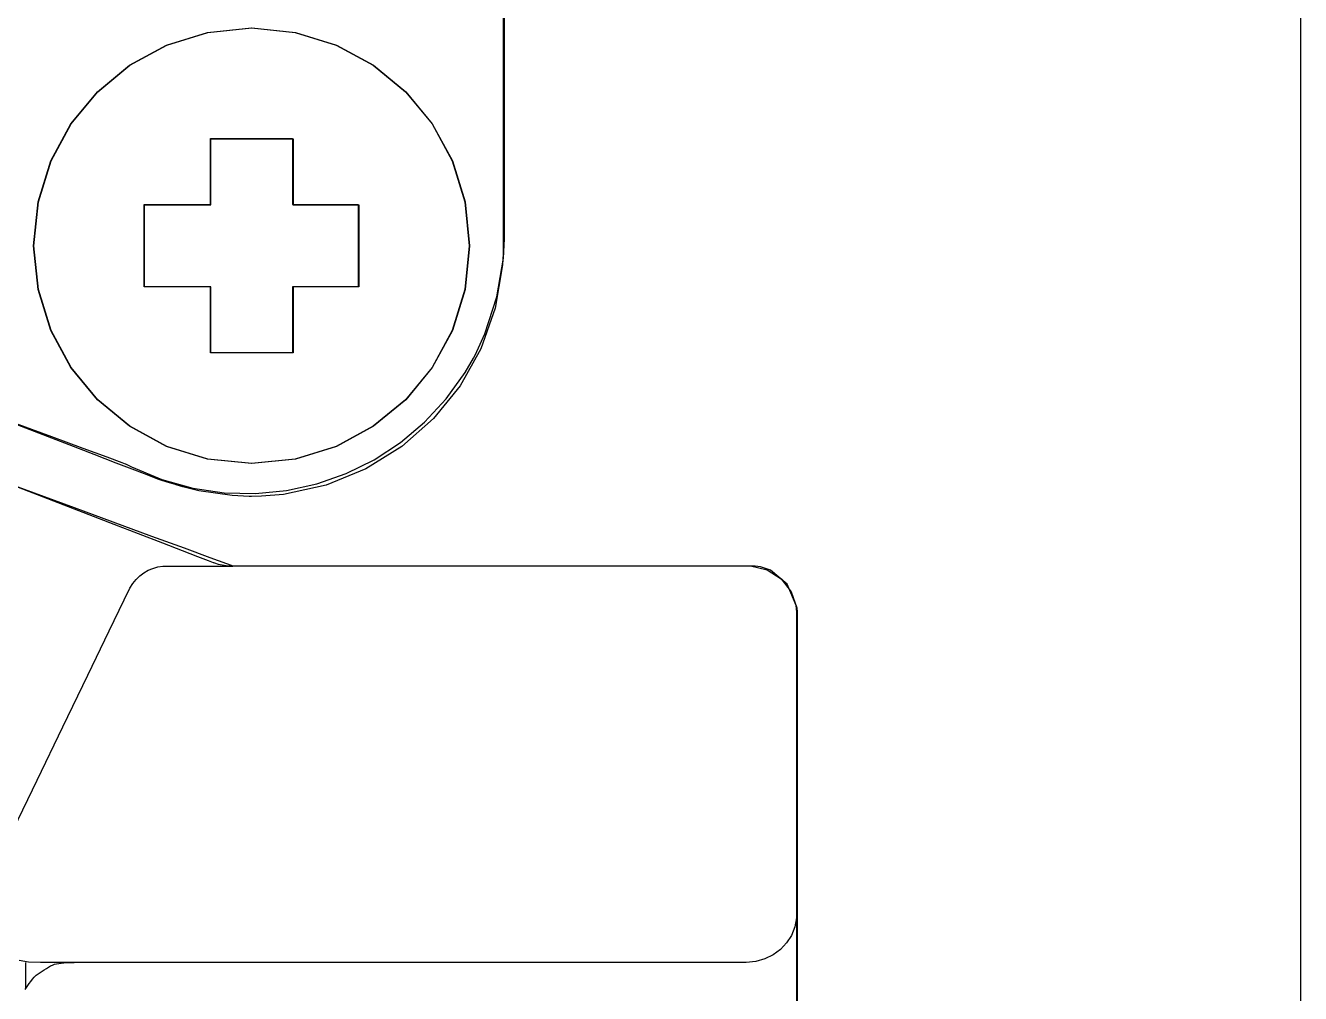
# Model space of a CAD drawing. Extents: x 1 to 47.7, y 0.2 to 35.
# Drawn here: x 35.453 to 36.228, y 13.305 to 13.894 of the extents above; entities that cross this region are included whole.
import ezdxf

# ---------------------------------------------------------------- set-up
doc = ezdxf.new("R2010")
doc.units = 0
doc.header["$MEASUREMENT"] = 0
for name, color, linetype in [('5_1___24__TARGET_LEDS___12', 7, 'CONTINUOUS'), ('6_1__EMPTY_IO_BOARD_POSITI', 7, 'CONTINUOUS'), ('6_2___8__INDEPENDENT_INPUT', 7, 'CONTINUOUS'), ('6_3___8__OPTOISO_INDEPENDE', 7, 'CONTINUOUS'), ('6_4___24__OPTOISO_INDEPEND', 7, 'CONTINUOUS'), ('6_5___8__INDEPENDENT_INPUT', 7, 'CONTINUOUS'), ('6_6___8__INDEPENDENT_INPUT', 7, 'CONTINUOUS'), ('6_7___8__OPTOISO_INDEPENDE', 7, 'CONTINUOUS'), ('6_8___8__OPTOISO_INDEPENDE', 7, 'CONTINUOUS'), ('7_0_____DWG', 7, 'CONTINUOUS')]:
    doc.layers.add(name, color=color, linetype=linetype)

msp = doc.modelspace()

# ---------------------------------------------------------------- linework, layer by layer
at = {"layer": '5_1___24__TARGET_LEDS___12'}
for points in [[(35.44655, 13.65196), (35.46872, 13.6438), (35.48773, 13.63681), (35.50236, 13.63143), (35.51139, 13.62811), (35.51343, 13.62736), (35.51377, 13.62723), (35.51739, 13.62538), (35.53582, 13.61768), (35.55467, 13.61246), (35.57373, 13.60966), (35.59281, 13.60923), (35.61168, 13.61109), (35.63013, 13.61517), (35.64796, 13.62143), (35.66495, 13.62978), (35.68089, 13.64016), (35.69558, 13.65252), (35.70879, 13.66678), (35.72032, 13.68288), (35.72539, 13.69159), (35.72675, 13.69418), (35.72742, 13.69551), (35.73234, 13.70633), (35.73968, 13.72889), (35.7436, 13.7523), (35.74423, 13.76419), (35.74425, 13.76802), (35.74425, 13.7763), (35.74425, 13.79079), (35.74425, 13.81021), (35.74425, 13.83324), (35.74425, 13.85861), (35.74425, 13.91116)], [(35.56533, 13.735), (35.52502, 13.735), (35.52502, 13.78494), (35.56533, 13.78494), (35.56533, 13.82509), (35.61527, 13.82509), (35.61527, 13.78494), (35.65523, 13.78494), (35.65523, 13.735), (35.61527, 13.735), (35.61527, 13.69486), (35.56533, 13.69486), (35.56533, 13.735)], [(35.92211, 13.27417), (35.92211, 13.30799), (35.92211, 13.3397), (35.92211, 13.36924), (35.92211, 13.39656), (35.92211, 13.42159), (35.92211, 13.44428), (35.92211, 13.46457), (35.92211, 13.48242), (35.92211, 13.49776), (35.92211, 13.51054), (35.92211, 13.52071), (35.92211, 13.5282), (35.92211, 13.53296), (35.9221, 13.53539), (35.92203, 13.53731), (35.92157, 13.54105), (35.91614, 13.55408), (35.90615, 13.56264), (35.89996, 13.56466), (35.89666, 13.56499), (35.89242, 13.565), (35.88684, 13.565), (35.87895, 13.565), (35.85712, 13.565), (35.82878, 13.565), (35.79571, 13.565), (35.7227, 13.565), (35.68637, 13.565), (35.65258, 13.565), (35.62314, 13.565), (35.59987, 13.565), (35.59112, 13.565), (35.58458, 13.565), (35.58049, 13.565), (35.57908, 13.565), (35.57813, 13.56535), (35.57539, 13.56636), (35.56514, 13.57013), (35.54953, 13.57587), (35.52979, 13.58313), (35.48278, 13.60042), (35.43381, 13.61842)], [(35.44555, 13.405), (35.45989, 13.43472), (35.47555, 13.46717), (35.49078, 13.49871), (35.50382, 13.52572), (35.51292, 13.54459), (35.51634, 13.55168), (35.51813, 13.5544), (35.52017, 13.55686), (35.52244, 13.55905), (35.52492, 13.56093), (35.52758, 13.56249), (35.53041, 13.56369), (35.53337, 13.56452), (35.53646, 13.56495), (35.53846, 13.565), (35.54143, 13.565), (35.54661, 13.565), (35.55319, 13.565), (35.56037, 13.565), (35.56735, 13.565), (35.57333, 13.565), (35.57751, 13.565), (35.57908, 13.565)], [(35.92211, 13.36632), (35.92211, 13.36585), (35.92211, 13.36459), (35.92211, 13.36279), (35.92211, 13.36068), (35.92211, 13.35852), (35.92211, 13.35653), (35.92211, 13.35497), (35.92211, 13.35408), (35.92196, 13.35106), (35.92087, 13.34553), (35.91879, 13.34041), (35.91581, 13.3358), (35.91205, 13.3318), (35.90761, 13.32852), (35.90258, 13.32605), (35.89708, 13.32449), (35.89121, 13.32395), (35.87462, 13.32395), (35.83051, 13.32395), (35.76735, 13.32395), (35.69359, 13.32395), (35.61772, 13.32395), (35.5482, 13.32395), (35.49351, 13.32395), (35.4621, 13.32395), (35.4548, 13.32409), (35.4491, 13.32515)], [(35.45271, 13.30744), (35.45347, 13.30867), (35.45428, 13.3099), (35.45515, 13.31115), (35.45607, 13.3124), (35.45707, 13.31369), (35.45813, 13.315), (35.45929, 13.31622), (35.46054, 13.31702), (35.4618, 13.31784), (35.46306, 13.31869), (35.46433, 13.31952), (35.4656, 13.32033), (35.46687, 13.32109), (35.46812, 13.32178), (35.46937, 13.32237), (35.47051, 13.32279), (35.47174, 13.3231), (35.47311, 13.32336), (35.47459, 13.32356), (35.47615, 13.32372), (35.47775, 13.32384), (35.47935, 13.32392), (35.48092, 13.32396), (35.48242, 13.32398)], [(35.45318, 13.30819), (35.45318, 13.32398)]]:
    msp.add_lwpolyline(points, dxfattribs=at)
msp.add_lwpolyline([(35.5903, 13.89242), (35.617, 13.88973), (35.64187, 13.88201), (35.66437, 13.8698), (35.68398, 13.85362), (35.70015, 13.83402), (35.71237, 13.81152), (35.72008, 13.78666), (35.72278, 13.75996), (35.72008, 13.73327), (35.71237, 13.7084), (35.70015, 13.6859), (35.68398, 13.6663), (35.66437, 13.65012), (35.64187, 13.63791), (35.617, 13.63019), (35.5903, 13.6275), (35.5636, 13.63019), (35.53874, 13.63791), (35.51624, 13.65012), (35.49663, 13.6663), (35.48045, 13.6859), (35.46824, 13.7084), (35.46052, 13.73327), (35.45783, 13.75996), (35.46052, 13.78666), (35.46824, 13.81152), (35.48045, 13.83402), (35.49663, 13.85362), (35.51624, 13.8698), (35.53874, 13.88201), (35.5636, 13.88973)], close=True, dxfattribs=at)
at = {"layer": '6_1__EMPTY_IO_BOARD_POSITI'}
for points in [[(35.74347, 13.90877), (35.74347, 13.87244), (35.74347, 13.83612), (35.74347, 13.80333), (35.74347, 13.78936), (35.74347, 13.7776), (35.74347, 13.76849), (35.74347, 13.76247), (35.74347, 13.75998), (35.74346, 13.75847), (35.74339, 13.75504), (35.74302, 13.74823), (35.73863, 13.72189), (35.72989, 13.69726), (35.71723, 13.67476), (35.70107, 13.6548), (35.68183, 13.63781), (35.65994, 13.62418), (35.63582, 13.61434), (35.60988, 13.6087), (35.59636, 13.60759), (35.59029, 13.60748), (35.58898, 13.60748), (35.57857, 13.60794), (35.55834, 13.61089), (35.54856, 13.61333), (35.54445, 13.61458), (35.54406, 13.61469), (35.53903, 13.61616), (35.5353, 13.61724), (35.53339, 13.61798), (35.52793, 13.62009), (35.51937, 13.6234), (35.50813, 13.62775), (35.49466, 13.63296), (35.47938, 13.63886), (35.44517, 13.65209)], [(35.56568, 13.73498), (35.52537, 13.73498), (35.52537, 13.78492), (35.56568, 13.78492), (35.56568, 13.82507), (35.61562, 13.82507), (35.61562, 13.78492), (35.65558, 13.78492), (35.65558, 13.73498), (35.61562, 13.73498), (35.61562, 13.69483), (35.56568, 13.69483), (35.56568, 13.73498)], [(35.43565, 13.61803), (35.50657, 13.59061), (35.53631, 13.57911), (35.54823, 13.57451), (35.55761, 13.57088), (35.564, 13.56841), (35.56697, 13.56726), (35.56721, 13.56717), (35.56794, 13.56694), (35.57009, 13.56625), (35.57609, 13.56529), (35.57789, 13.56518), (35.57793, 13.56517), (35.57994, 13.56517), (35.587, 13.56517), (35.59856, 13.56517), (35.614, 13.56517), (35.6327, 13.56517), (35.65404, 13.56517), (35.67742, 13.56517), (35.77884, 13.56517), (35.82567, 13.56517), (35.84596, 13.56517), (35.86333, 13.56517), (35.87718, 13.56517), (35.88689, 13.56517), (35.89184, 13.56517), (35.89389, 13.56513), (35.904, 13.56281), (35.91249, 13.55736), (35.91872, 13.54944), (35.922, 13.53973), (35.92229, 13.53709), (35.92234, 13.53575), (35.92235, 13.53512), (35.92235, 13.53156), (35.92235, 13.52258), (35.92235, 13.50833), (35.92235, 13.48896), (35.92235, 13.46463), (35.92235, 13.4355), (35.92235, 13.4017), (35.92235, 13.36341), (35.92235, 13.32076), (35.92235, 13.27392)]]:
    msp.add_lwpolyline(points, dxfattribs=at)
msp.add_lwpolyline([(35.59048, 13.89241), (35.61718, 13.88972), (35.64204, 13.882), (35.66455, 13.86979), (35.68415, 13.85361), (35.70033, 13.83401), (35.71254, 13.81151), (35.72026, 13.78664), (35.72295, 13.75995), (35.72026, 13.73325), (35.71254, 13.70839), (35.70033, 13.68589), (35.68415, 13.66629), (35.66455, 13.65011), (35.64204, 13.6379), (35.61718, 13.63018), (35.59048, 13.62749), (35.56378, 13.63018), (35.53891, 13.6379), (35.51641, 13.65011), (35.4968, 13.66629), (35.48063, 13.68589), (35.46841, 13.70839), (35.4607, 13.73325), (35.458, 13.75995), (35.4607, 13.78664), (35.46841, 13.81151), (35.48063, 13.83401), (35.4968, 13.85361), (35.51641, 13.86979), (35.53891, 13.882), (35.56378, 13.88972)], close=True, dxfattribs=at)
at = {"layer": '6_2___8__INDEPENDENT_INPUT'}
for points in [[(35.44655, 13.65196), (35.46872, 13.6438), (35.48773, 13.63681), (35.50236, 13.63143), (35.51139, 13.62811), (35.51343, 13.62736), (35.51377, 13.62723), (35.51739, 13.62538), (35.53582, 13.61768), (35.55467, 13.61246), (35.57373, 13.60966), (35.59281, 13.60923), (35.61168, 13.61109), (35.63013, 13.61517), (35.64796, 13.62143), (35.66495, 13.62978), (35.68089, 13.64016), (35.69558, 13.65252), (35.70879, 13.66678), (35.72032, 13.68288), (35.72539, 13.69159), (35.72675, 13.69418), (35.72742, 13.69551), (35.73234, 13.70633), (35.73968, 13.72889), (35.7436, 13.7523), (35.74423, 13.76419), (35.74425, 13.76802), (35.74425, 13.7763), (35.74425, 13.79079), (35.74425, 13.81021), (35.74425, 13.83324), (35.74425, 13.85861), (35.74425, 13.91116)], [(35.56533, 13.735), (35.52502, 13.735), (35.52502, 13.78494), (35.56533, 13.78494), (35.56533, 13.82509), (35.61527, 13.82509), (35.61527, 13.78494), (35.65523, 13.78494), (35.65523, 13.735), (35.61527, 13.735), (35.61527, 13.69486), (35.56533, 13.69486), (35.56533, 13.735)], [(35.92211, 13.27417), (35.92211, 13.30799), (35.92211, 13.3397), (35.92211, 13.36924), (35.92211, 13.39656), (35.92211, 13.42159), (35.92211, 13.44428), (35.92211, 13.46457), (35.92211, 13.48242), (35.92211, 13.49776), (35.92211, 13.51054), (35.92211, 13.52071), (35.92211, 13.5282), (35.92211, 13.53296), (35.9221, 13.53539), (35.92203, 13.53731), (35.92157, 13.54105), (35.91614, 13.55408), (35.90615, 13.56264), (35.89996, 13.56466), (35.89666, 13.56499), (35.89242, 13.565), (35.88684, 13.565), (35.87895, 13.565), (35.85712, 13.565), (35.82878, 13.565), (35.79571, 13.565), (35.7227, 13.565), (35.68637, 13.565), (35.65258, 13.565), (35.62314, 13.565), (35.59987, 13.565), (35.59112, 13.565), (35.58458, 13.565), (35.58049, 13.565), (35.57908, 13.565), (35.57813, 13.56535), (35.57539, 13.56636), (35.56514, 13.57013), (35.54953, 13.57587), (35.52979, 13.58313), (35.48278, 13.60042), (35.43381, 13.61842)], [(35.44555, 13.405), (35.45989, 13.43472), (35.47555, 13.46717), (35.49078, 13.49871), (35.50382, 13.52572), (35.51292, 13.54459), (35.51634, 13.55168), (35.51813, 13.5544), (35.52017, 13.55686), (35.52244, 13.55905), (35.52492, 13.56093), (35.52758, 13.56249), (35.53041, 13.56369), (35.53337, 13.56452), (35.53646, 13.56495), (35.53846, 13.565), (35.54143, 13.565), (35.54661, 13.565), (35.55319, 13.565), (35.56037, 13.565), (35.56735, 13.565), (35.57333, 13.565), (35.57751, 13.565), (35.57908, 13.565)], [(35.92211, 13.36632), (35.92211, 13.36585), (35.92211, 13.36459), (35.92211, 13.36279), (35.92211, 13.36068), (35.92211, 13.35852), (35.92211, 13.35653), (35.92211, 13.35497), (35.92211, 13.35408), (35.92196, 13.35106), (35.92087, 13.34553), (35.91879, 13.34041), (35.91581, 13.3358), (35.91205, 13.3318), (35.90761, 13.32852), (35.90258, 13.32605), (35.89708, 13.32449), (35.89121, 13.32395), (35.87462, 13.32395), (35.83051, 13.32395), (35.76735, 13.32395), (35.69359, 13.32395), (35.61772, 13.32395), (35.5482, 13.32395), (35.49351, 13.32395), (35.4621, 13.32395), (35.4548, 13.32409), (35.4491, 13.32515)], [(35.45271, 13.30744), (35.45347, 13.30867), (35.45428, 13.3099), (35.45515, 13.31115), (35.45607, 13.3124), (35.45707, 13.31369), (35.45813, 13.315), (35.45929, 13.31622), (35.46054, 13.31702), (35.4618, 13.31784), (35.46306, 13.31869), (35.46433, 13.31952), (35.4656, 13.32033), (35.46687, 13.32109), (35.46812, 13.32178), (35.46937, 13.32237), (35.47051, 13.32279), (35.47174, 13.3231), (35.47311, 13.32336), (35.47459, 13.32356), (35.47615, 13.32372), (35.47775, 13.32384), (35.47935, 13.32392), (35.48092, 13.32396), (35.48242, 13.32398)], [(35.45318, 13.30819), (35.45318, 13.32398)]]:
    msp.add_lwpolyline(points, dxfattribs=at)
msp.add_lwpolyline([(35.5903, 13.89242), (35.617, 13.88973), (35.64187, 13.88201), (35.66437, 13.8698), (35.68398, 13.85362), (35.70015, 13.83402), (35.71237, 13.81152), (35.72008, 13.78666), (35.72278, 13.75996), (35.72008, 13.73327), (35.71237, 13.7084), (35.70015, 13.6859), (35.68398, 13.6663), (35.66437, 13.65012), (35.64187, 13.63791), (35.617, 13.63019), (35.5903, 13.6275), (35.5636, 13.63019), (35.53874, 13.63791), (35.51624, 13.65012), (35.49663, 13.6663), (35.48045, 13.6859), (35.46824, 13.7084), (35.46052, 13.73327), (35.45783, 13.75996), (35.46052, 13.78666), (35.46824, 13.81152), (35.48045, 13.83402), (35.49663, 13.85362), (35.51624, 13.8698), (35.53874, 13.88201), (35.5636, 13.88973)], close=True, dxfattribs=at)
at = {"layer": '6_3___8__OPTOISO_INDEPENDE'}
for points in [[(35.44655, 13.65196), (35.46872, 13.6438), (35.48773, 13.63681), (35.50236, 13.63143), (35.51139, 13.62811), (35.51343, 13.62736), (35.51377, 13.62723), (35.51739, 13.62538), (35.53582, 13.61768), (35.55467, 13.61246), (35.57373, 13.60966), (35.59281, 13.60923), (35.61168, 13.61109), (35.63013, 13.61517), (35.64796, 13.62143), (35.66495, 13.62978), (35.68089, 13.64016), (35.69558, 13.65252), (35.70879, 13.66678), (35.72032, 13.68288), (35.72539, 13.69159), (35.72675, 13.69418), (35.72742, 13.69551), (35.73234, 13.70633), (35.73968, 13.72889), (35.7436, 13.7523), (35.74423, 13.76419), (35.74425, 13.76802), (35.74425, 13.7763), (35.74425, 13.79079), (35.74425, 13.81021), (35.74425, 13.83324), (35.74425, 13.85861), (35.74425, 13.91116)], [(35.56533, 13.735), (35.52502, 13.735), (35.52502, 13.78494), (35.56533, 13.78494), (35.56533, 13.82509), (35.61527, 13.82509), (35.61527, 13.78494), (35.65523, 13.78494), (35.65523, 13.735), (35.61527, 13.735), (35.61527, 13.69486), (35.56533, 13.69486), (35.56533, 13.735)], [(35.92211, 13.27417), (35.92211, 13.30799), (35.92211, 13.3397), (35.92211, 13.36924), (35.92211, 13.39656), (35.92211, 13.42159), (35.92211, 13.44428), (35.92211, 13.46457), (35.92211, 13.48242), (35.92211, 13.49776), (35.92211, 13.51054), (35.92211, 13.52071), (35.92211, 13.5282), (35.92211, 13.53296), (35.9221, 13.53539), (35.92203, 13.53731), (35.92157, 13.54105), (35.91614, 13.55408), (35.90615, 13.56264), (35.89996, 13.56466), (35.89666, 13.56499), (35.89242, 13.565), (35.88684, 13.565), (35.87895, 13.565), (35.85712, 13.565), (35.82878, 13.565), (35.79571, 13.565), (35.7227, 13.565), (35.68637, 13.565), (35.65258, 13.565), (35.62314, 13.565), (35.59987, 13.565), (35.59112, 13.565), (35.58458, 13.565), (35.58049, 13.565), (35.57908, 13.565), (35.57813, 13.56535), (35.57539, 13.56636), (35.56514, 13.57013), (35.54953, 13.57587), (35.52979, 13.58313), (35.48278, 13.60042), (35.43381, 13.61842)], [(35.44555, 13.405), (35.45989, 13.43472), (35.47555, 13.46717), (35.49078, 13.49871), (35.50382, 13.52572), (35.51292, 13.54459), (35.51634, 13.55168), (35.51813, 13.5544), (35.52017, 13.55686), (35.52244, 13.55905), (35.52492, 13.56093), (35.52758, 13.56249), (35.53041, 13.56369), (35.53337, 13.56452), (35.53646, 13.56495), (35.53846, 13.565), (35.54143, 13.565), (35.54661, 13.565), (35.55319, 13.565), (35.56037, 13.565), (35.56735, 13.565), (35.57333, 13.565), (35.57751, 13.565), (35.57908, 13.565)], [(35.92211, 13.36632), (35.92211, 13.36585), (35.92211, 13.36459), (35.92211, 13.36279), (35.92211, 13.36068), (35.92211, 13.35852), (35.92211, 13.35653), (35.92211, 13.35497), (35.92211, 13.35408), (35.92196, 13.35106), (35.92087, 13.34553), (35.91879, 13.34041), (35.91581, 13.3358), (35.91205, 13.3318), (35.90761, 13.32852), (35.90258, 13.32605), (35.89708, 13.32449), (35.89121, 13.32395), (35.87462, 13.32395), (35.83051, 13.32395), (35.76735, 13.32395), (35.69359, 13.32395), (35.61772, 13.32395), (35.5482, 13.32395), (35.49351, 13.32395), (35.4621, 13.32395), (35.4548, 13.32409), (35.4491, 13.32515)], [(35.45271, 13.30744), (35.45347, 13.30867), (35.45428, 13.3099), (35.45515, 13.31115), (35.45607, 13.3124), (35.45707, 13.31369), (35.45813, 13.315), (35.45929, 13.31622), (35.46054, 13.31702), (35.4618, 13.31784), (35.46306, 13.31869), (35.46433, 13.31952), (35.4656, 13.32033), (35.46687, 13.32109), (35.46812, 13.32178), (35.46937, 13.32237), (35.47051, 13.32279), (35.47174, 13.3231), (35.47311, 13.32336), (35.47459, 13.32356), (35.47615, 13.32372), (35.47775, 13.32384), (35.47935, 13.32392), (35.48092, 13.32396), (35.48242, 13.32398)], [(35.45318, 13.30819), (35.45318, 13.32398)]]:
    msp.add_lwpolyline(points, dxfattribs=at)
msp.add_lwpolyline([(35.5903, 13.89242), (35.617, 13.88973), (35.64187, 13.88201), (35.66437, 13.8698), (35.68398, 13.85362), (35.70015, 13.83402), (35.71237, 13.81152), (35.72008, 13.78666), (35.72278, 13.75996), (35.72008, 13.73327), (35.71237, 13.7084), (35.70015, 13.6859), (35.68398, 13.6663), (35.66437, 13.65012), (35.64187, 13.63791), (35.617, 13.63019), (35.5903, 13.6275), (35.5636, 13.63019), (35.53874, 13.63791), (35.51624, 13.65012), (35.49663, 13.6663), (35.48045, 13.6859), (35.46824, 13.7084), (35.46052, 13.73327), (35.45783, 13.75996), (35.46052, 13.78666), (35.46824, 13.81152), (35.48045, 13.83402), (35.49663, 13.85362), (35.51624, 13.8698), (35.53874, 13.88201), (35.5636, 13.88973)], close=True, dxfattribs=at)
at = {"layer": '6_4___24__OPTOISO_INDEPEND'}
for points in [[(35.44655, 13.65196), (35.46872, 13.6438), (35.48773, 13.63681), (35.50236, 13.63143), (35.51139, 13.62811), (35.51343, 13.62736), (35.51377, 13.62723), (35.51739, 13.62538), (35.53582, 13.61768), (35.55467, 13.61246), (35.57373, 13.60966), (35.59281, 13.60923), (35.61168, 13.61109), (35.63013, 13.61517), (35.64796, 13.62143), (35.66495, 13.62978), (35.68089, 13.64016), (35.69558, 13.65252), (35.70879, 13.66678), (35.72032, 13.68288), (35.72539, 13.69159), (35.72675, 13.69418), (35.72742, 13.69551), (35.73234, 13.70633), (35.73968, 13.72889), (35.7436, 13.7523), (35.74423, 13.76419), (35.74425, 13.76802), (35.74425, 13.7763), (35.74425, 13.79079), (35.74425, 13.81021), (35.74425, 13.83324), (35.74425, 13.85861), (35.74425, 13.91116)], [(35.56533, 13.735), (35.52502, 13.735), (35.52502, 13.78494), (35.56533, 13.78494), (35.56533, 13.82509), (35.61527, 13.82509), (35.61527, 13.78494), (35.65523, 13.78494), (35.65523, 13.735), (35.61527, 13.735), (35.61527, 13.69486), (35.56533, 13.69486), (35.56533, 13.735)], [(35.92211, 13.27417), (35.92211, 13.30799), (35.92211, 13.3397), (35.92211, 13.36924), (35.92211, 13.39656), (35.92211, 13.42159), (35.92211, 13.44428), (35.92211, 13.46457), (35.92211, 13.48242), (35.92211, 13.49776), (35.92211, 13.51054), (35.92211, 13.52071), (35.92211, 13.5282), (35.92211, 13.53296), (35.9221, 13.53539), (35.92203, 13.53731), (35.92157, 13.54105), (35.91614, 13.55408), (35.90615, 13.56264), (35.89996, 13.56466), (35.89666, 13.56499), (35.89242, 13.565), (35.88684, 13.565), (35.87895, 13.565), (35.85712, 13.565), (35.82878, 13.565), (35.79571, 13.565), (35.7227, 13.565), (35.68637, 13.565), (35.65258, 13.565), (35.62314, 13.565), (35.59987, 13.565), (35.59112, 13.565), (35.58458, 13.565), (35.58049, 13.565), (35.57908, 13.565), (35.57813, 13.56535), (35.57539, 13.56636), (35.56514, 13.57013), (35.54953, 13.57587), (35.52979, 13.58313), (35.48278, 13.60042), (35.43381, 13.61842)], [(35.44555, 13.405), (35.45989, 13.43472), (35.47555, 13.46717), (35.49078, 13.49871), (35.50382, 13.52572), (35.51292, 13.54459), (35.51634, 13.55168), (35.51813, 13.5544), (35.52017, 13.55686), (35.52244, 13.55905), (35.52492, 13.56093), (35.52758, 13.56249), (35.53041, 13.56369), (35.53337, 13.56452), (35.53646, 13.56495), (35.53846, 13.565), (35.54143, 13.565), (35.54661, 13.565), (35.55319, 13.565), (35.56037, 13.565), (35.56735, 13.565), (35.57333, 13.565), (35.57751, 13.565), (35.57908, 13.565)], [(35.92211, 13.36632), (35.92211, 13.36585), (35.92211, 13.36459), (35.92211, 13.36279), (35.92211, 13.36068), (35.92211, 13.35852), (35.92211, 13.35653), (35.92211, 13.35497), (35.92211, 13.35408), (35.92196, 13.35106), (35.92087, 13.34553), (35.91879, 13.34041), (35.91581, 13.3358), (35.91205, 13.3318), (35.90761, 13.32852), (35.90258, 13.32605), (35.89708, 13.32449), (35.89121, 13.32395), (35.87462, 13.32395), (35.83051, 13.32395), (35.76735, 13.32395), (35.69359, 13.32395), (35.61772, 13.32395), (35.5482, 13.32395), (35.49351, 13.32395), (35.4621, 13.32395), (35.4548, 13.32409), (35.4491, 13.32515)], [(35.45271, 13.30744), (35.45347, 13.30867), (35.45428, 13.3099), (35.45515, 13.31115), (35.45607, 13.3124), (35.45707, 13.31369), (35.45813, 13.315), (35.45929, 13.31622), (35.46054, 13.31702), (35.4618, 13.31784), (35.46306, 13.31869), (35.46433, 13.31952), (35.4656, 13.32033), (35.46687, 13.32109), (35.46812, 13.32178), (35.46937, 13.32237), (35.47051, 13.32279), (35.47174, 13.3231), (35.47311, 13.32336), (35.47459, 13.32356), (35.47615, 13.32372), (35.47775, 13.32384), (35.47935, 13.32392), (35.48092, 13.32396), (35.48242, 13.32398)], [(35.45318, 13.30819), (35.45318, 13.32398)]]:
    msp.add_lwpolyline(points, dxfattribs=at)
msp.add_lwpolyline([(35.5903, 13.89242), (35.617, 13.88973), (35.64187, 13.88201), (35.66437, 13.8698), (35.68398, 13.85362), (35.70015, 13.83402), (35.71237, 13.81152), (35.72008, 13.78666), (35.72278, 13.75996), (35.72008, 13.73327), (35.71237, 13.7084), (35.70015, 13.6859), (35.68398, 13.6663), (35.66437, 13.65012), (35.64187, 13.63791), (35.617, 13.63019), (35.5903, 13.6275), (35.5636, 13.63019), (35.53874, 13.63791), (35.51624, 13.65012), (35.49663, 13.6663), (35.48045, 13.6859), (35.46824, 13.7084), (35.46052, 13.73327), (35.45783, 13.75996), (35.46052, 13.78666), (35.46824, 13.81152), (35.48045, 13.83402), (35.49663, 13.85362), (35.51624, 13.8698), (35.53874, 13.88201), (35.5636, 13.88973)], close=True, dxfattribs=at)
at = {"layer": '6_5___8__INDEPENDENT_INPUT'}
for points in [[(35.44655, 13.65196), (35.46872, 13.6438), (35.48773, 13.63681), (35.50236, 13.63143), (35.51139, 13.62811), (35.51343, 13.62736), (35.51377, 13.62723), (35.51739, 13.62538), (35.53582, 13.61768), (35.55467, 13.61246), (35.57373, 13.60966), (35.59281, 13.60923), (35.61168, 13.61109), (35.63013, 13.61517), (35.64796, 13.62143), (35.66495, 13.62978), (35.68089, 13.64016), (35.69558, 13.65252), (35.70879, 13.66678), (35.72032, 13.68288), (35.72539, 13.69159), (35.72675, 13.69418), (35.72742, 13.69551), (35.73234, 13.70633), (35.73968, 13.72889), (35.7436, 13.7523), (35.74423, 13.76419), (35.74425, 13.76802), (35.74425, 13.7763), (35.74425, 13.79079), (35.74425, 13.81021), (35.74425, 13.83324), (35.74425, 13.85861), (35.74425, 13.91116)], [(35.56533, 13.735), (35.52502, 13.735), (35.52502, 13.78494), (35.56533, 13.78494), (35.56533, 13.82509), (35.61527, 13.82509), (35.61527, 13.78494), (35.65523, 13.78494), (35.65523, 13.735), (35.61527, 13.735), (35.61527, 13.69486), (35.56533, 13.69486), (35.56533, 13.735)], [(35.92211, 13.27417), (35.92211, 13.30799), (35.92211, 13.3397), (35.92211, 13.36924), (35.92211, 13.39656), (35.92211, 13.42159), (35.92211, 13.44428), (35.92211, 13.46457), (35.92211, 13.48242), (35.92211, 13.49776), (35.92211, 13.51054), (35.92211, 13.52071), (35.92211, 13.5282), (35.92211, 13.53296), (35.9221, 13.53539), (35.92203, 13.53731), (35.92157, 13.54105), (35.91614, 13.55408), (35.90615, 13.56264), (35.89996, 13.56466), (35.89666, 13.56499), (35.89242, 13.565), (35.88684, 13.565), (35.87895, 13.565), (35.85712, 13.565), (35.82878, 13.565), (35.79571, 13.565), (35.7227, 13.565), (35.68637, 13.565), (35.65258, 13.565), (35.62314, 13.565), (35.59987, 13.565), (35.59112, 13.565), (35.58458, 13.565), (35.58049, 13.565), (35.57908, 13.565), (35.57813, 13.56535), (35.57539, 13.56636), (35.56514, 13.57013), (35.54953, 13.57587), (35.52979, 13.58313), (35.48278, 13.60042), (35.43381, 13.61842)], [(35.44555, 13.405), (35.45989, 13.43472), (35.47555, 13.46717), (35.49078, 13.49871), (35.50382, 13.52572), (35.51292, 13.54459), (35.51634, 13.55168), (35.51813, 13.5544), (35.52017, 13.55686), (35.52244, 13.55905), (35.52492, 13.56093), (35.52758, 13.56249), (35.53041, 13.56369), (35.53337, 13.56452), (35.53646, 13.56495), (35.53846, 13.565), (35.54143, 13.565), (35.54661, 13.565), (35.55319, 13.565), (35.56037, 13.565), (35.56735, 13.565), (35.57333, 13.565), (35.57751, 13.565), (35.57908, 13.565)], [(35.92211, 13.36632), (35.92211, 13.36585), (35.92211, 13.36459), (35.92211, 13.36279), (35.92211, 13.36068), (35.92211, 13.35852), (35.92211, 13.35653), (35.92211, 13.35497), (35.92211, 13.35408), (35.92196, 13.35106), (35.92087, 13.34553), (35.91879, 13.34041), (35.91581, 13.3358), (35.91205, 13.3318), (35.90761, 13.32852), (35.90258, 13.32605), (35.89708, 13.32449), (35.89121, 13.32395), (35.87462, 13.32395), (35.83051, 13.32395), (35.76735, 13.32395), (35.69359, 13.32395), (35.61772, 13.32395), (35.5482, 13.32395), (35.49351, 13.32395), (35.4621, 13.32395), (35.4548, 13.32409), (35.4491, 13.32515)], [(35.45271, 13.30744), (35.45347, 13.30867), (35.45428, 13.3099), (35.45515, 13.31115), (35.45607, 13.3124), (35.45707, 13.31369), (35.45813, 13.315), (35.45929, 13.31622), (35.46054, 13.31702), (35.4618, 13.31784), (35.46306, 13.31869), (35.46433, 13.31952), (35.4656, 13.32033), (35.46687, 13.32109), (35.46812, 13.32178), (35.46937, 13.32237), (35.47051, 13.32279), (35.47174, 13.3231), (35.47311, 13.32336), (35.47459, 13.32356), (35.47615, 13.32372), (35.47775, 13.32384), (35.47935, 13.32392), (35.48092, 13.32396), (35.48242, 13.32398)], [(35.45318, 13.30819), (35.45318, 13.32398)]]:
    msp.add_lwpolyline(points, dxfattribs=at)
msp.add_lwpolyline([(35.5903, 13.89242), (35.617, 13.88973), (35.64187, 13.88201), (35.66437, 13.8698), (35.68398, 13.85362), (35.70015, 13.83402), (35.71237, 13.81152), (35.72008, 13.78666), (35.72278, 13.75996), (35.72008, 13.73327), (35.71237, 13.7084), (35.70015, 13.6859), (35.68398, 13.6663), (35.66437, 13.65012), (35.64187, 13.63791), (35.617, 13.63019), (35.5903, 13.6275), (35.5636, 13.63019), (35.53874, 13.63791), (35.51624, 13.65012), (35.49663, 13.6663), (35.48045, 13.6859), (35.46824, 13.7084), (35.46052, 13.73327), (35.45783, 13.75996), (35.46052, 13.78666), (35.46824, 13.81152), (35.48045, 13.83402), (35.49663, 13.85362), (35.51624, 13.8698), (35.53874, 13.88201), (35.5636, 13.88973)], close=True, dxfattribs=at)
at = {"layer": '6_6___8__INDEPENDENT_INPUT'}
for points in [[(35.44655, 13.65196), (35.46872, 13.6438), (35.48773, 13.63681), (35.50236, 13.63143), (35.51139, 13.62811), (35.51343, 13.62736), (35.51377, 13.62723), (35.51739, 13.62538), (35.53582, 13.61768), (35.55467, 13.61246), (35.57373, 13.60966), (35.59281, 13.60923), (35.61168, 13.61109), (35.63013, 13.61517), (35.64796, 13.62143), (35.66495, 13.62978), (35.68089, 13.64016), (35.69558, 13.65252), (35.70879, 13.66678), (35.72032, 13.68288), (35.72539, 13.69159), (35.72675, 13.69418), (35.72742, 13.69551), (35.73234, 13.70633), (35.73968, 13.72889), (35.7436, 13.7523), (35.74423, 13.76419), (35.74425, 13.76802), (35.74425, 13.7763), (35.74425, 13.79079), (35.74425, 13.81021), (35.74425, 13.83324), (35.74425, 13.85861), (35.74425, 13.91116)], [(35.56533, 13.735), (35.52502, 13.735), (35.52502, 13.78494), (35.56533, 13.78494), (35.56533, 13.82509), (35.61527, 13.82509), (35.61527, 13.78494), (35.65523, 13.78494), (35.65523, 13.735), (35.61527, 13.735), (35.61527, 13.69486), (35.56533, 13.69486), (35.56533, 13.735)], [(35.92211, 13.27417), (35.92211, 13.30799), (35.92211, 13.3397), (35.92211, 13.36924), (35.92211, 13.39656), (35.92211, 13.42159), (35.92211, 13.44428), (35.92211, 13.46457), (35.92211, 13.48242), (35.92211, 13.49776), (35.92211, 13.51054), (35.92211, 13.52071), (35.92211, 13.5282), (35.92211, 13.53296), (35.9221, 13.53539), (35.92203, 13.53731), (35.92157, 13.54105), (35.91614, 13.55408), (35.90615, 13.56264), (35.89996, 13.56466), (35.89666, 13.56499), (35.89242, 13.565), (35.88684, 13.565), (35.87895, 13.565), (35.85712, 13.565), (35.82878, 13.565), (35.79571, 13.565), (35.7227, 13.565), (35.68637, 13.565), (35.65258, 13.565), (35.62314, 13.565), (35.59987, 13.565), (35.59112, 13.565), (35.58458, 13.565), (35.58049, 13.565), (35.57908, 13.565), (35.57813, 13.56535), (35.57539, 13.56636), (35.56514, 13.57013), (35.54953, 13.57587), (35.52979, 13.58313), (35.48278, 13.60042), (35.43381, 13.61842)], [(35.44555, 13.405), (35.45989, 13.43472), (35.47555, 13.46717), (35.49078, 13.49871), (35.50382, 13.52572), (35.51292, 13.54459), (35.51634, 13.55168), (35.51813, 13.5544), (35.52017, 13.55686), (35.52244, 13.55905), (35.52492, 13.56093), (35.52758, 13.56249), (35.53041, 13.56369), (35.53337, 13.56452), (35.53646, 13.56495), (35.53846, 13.565), (35.54143, 13.565), (35.54661, 13.565), (35.55319, 13.565), (35.56037, 13.565), (35.56735, 13.565), (35.57333, 13.565), (35.57751, 13.565), (35.57908, 13.565)], [(35.92211, 13.36632), (35.92211, 13.36585), (35.92211, 13.36459), (35.92211, 13.36279), (35.92211, 13.36068), (35.92211, 13.35852), (35.92211, 13.35653), (35.92211, 13.35497), (35.92211, 13.35408), (35.92196, 13.35106), (35.92087, 13.34553), (35.91879, 13.34041), (35.91581, 13.3358), (35.91205, 13.3318), (35.90761, 13.32852), (35.90258, 13.32605), (35.89708, 13.32449), (35.89121, 13.32395), (35.87462, 13.32395), (35.83051, 13.32395), (35.76735, 13.32395), (35.69359, 13.32395), (35.61772, 13.32395), (35.5482, 13.32395), (35.49351, 13.32395), (35.4621, 13.32395), (35.4548, 13.32409), (35.4491, 13.32515)], [(35.45271, 13.30744), (35.45347, 13.30867), (35.45428, 13.3099), (35.45515, 13.31115), (35.45607, 13.3124), (35.45707, 13.31369), (35.45813, 13.315), (35.45929, 13.31622), (35.46054, 13.31702), (35.4618, 13.31784), (35.46306, 13.31869), (35.46433, 13.31952), (35.4656, 13.32033), (35.46687, 13.32109), (35.46812, 13.32178), (35.46937, 13.32237), (35.47051, 13.32279), (35.47174, 13.3231), (35.47311, 13.32336), (35.47459, 13.32356), (35.47615, 13.32372), (35.47775, 13.32384), (35.47935, 13.32392), (35.48092, 13.32396), (35.48242, 13.32398)], [(35.45318, 13.30819), (35.45318, 13.32398)]]:
    msp.add_lwpolyline(points, dxfattribs=at)
msp.add_lwpolyline([(35.5903, 13.89242), (35.617, 13.88973), (35.64187, 13.88201), (35.66437, 13.8698), (35.68398, 13.85362), (35.70015, 13.83402), (35.71237, 13.81152), (35.72008, 13.78666), (35.72278, 13.75996), (35.72008, 13.73327), (35.71237, 13.7084), (35.70015, 13.6859), (35.68398, 13.6663), (35.66437, 13.65012), (35.64187, 13.63791), (35.617, 13.63019), (35.5903, 13.6275), (35.5636, 13.63019), (35.53874, 13.63791), (35.51624, 13.65012), (35.49663, 13.6663), (35.48045, 13.6859), (35.46824, 13.7084), (35.46052, 13.73327), (35.45783, 13.75996), (35.46052, 13.78666), (35.46824, 13.81152), (35.48045, 13.83402), (35.49663, 13.85362), (35.51624, 13.8698), (35.53874, 13.88201), (35.5636, 13.88973)], close=True, dxfattribs=at)
at = {"layer": '6_7___8__OPTOISO_INDEPENDE'}
for points in [[(35.44655, 13.65196), (35.46872, 13.6438), (35.48773, 13.63681), (35.50236, 13.63143), (35.51139, 13.62811), (35.51343, 13.62736), (35.51377, 13.62723), (35.51739, 13.62538), (35.53582, 13.61768), (35.55467, 13.61246), (35.57373, 13.60966), (35.59281, 13.60923), (35.61168, 13.61109), (35.63013, 13.61517), (35.64796, 13.62143), (35.66495, 13.62978), (35.68089, 13.64016), (35.69558, 13.65252), (35.70879, 13.66678), (35.72032, 13.68288), (35.72539, 13.69159), (35.72675, 13.69418), (35.72742, 13.69551), (35.73234, 13.70633), (35.73968, 13.72889), (35.7436, 13.7523), (35.74423, 13.76419), (35.74425, 13.76802), (35.74425, 13.7763), (35.74425, 13.79079), (35.74425, 13.81021), (35.74425, 13.83324), (35.74425, 13.85861), (35.74425, 13.91116)], [(35.56533, 13.735), (35.52502, 13.735), (35.52502, 13.78494), (35.56533, 13.78494), (35.56533, 13.82509), (35.61527, 13.82509), (35.61527, 13.78494), (35.65523, 13.78494), (35.65523, 13.735), (35.61527, 13.735), (35.61527, 13.69486), (35.56533, 13.69486), (35.56533, 13.735)], [(35.92211, 13.27417), (35.92211, 13.30799), (35.92211, 13.3397), (35.92211, 13.36924), (35.92211, 13.39656), (35.92211, 13.42159), (35.92211, 13.44428), (35.92211, 13.46457), (35.92211, 13.48242), (35.92211, 13.49776), (35.92211, 13.51054), (35.92211, 13.52071), (35.92211, 13.5282), (35.92211, 13.53296), (35.9221, 13.53539), (35.92203, 13.53731), (35.92157, 13.54105), (35.91614, 13.55408), (35.90615, 13.56264), (35.89996, 13.56466), (35.89666, 13.56499), (35.89242, 13.565), (35.88684, 13.565), (35.87895, 13.565), (35.85712, 13.565), (35.82878, 13.565), (35.79571, 13.565), (35.7227, 13.565), (35.68637, 13.565), (35.65258, 13.565), (35.62314, 13.565), (35.59987, 13.565), (35.59112, 13.565), (35.58458, 13.565), (35.58049, 13.565), (35.57908, 13.565), (35.57813, 13.56535), (35.57539, 13.56636), (35.56514, 13.57013), (35.54953, 13.57587), (35.52979, 13.58313), (35.48278, 13.60042), (35.43381, 13.61842)], [(35.44555, 13.405), (35.45989, 13.43472), (35.47555, 13.46717), (35.49078, 13.49871), (35.50382, 13.52572), (35.51292, 13.54459), (35.51634, 13.55168), (35.51813, 13.5544), (35.52017, 13.55686), (35.52244, 13.55905), (35.52492, 13.56093), (35.52758, 13.56249), (35.53041, 13.56369), (35.53337, 13.56452), (35.53646, 13.56495), (35.53846, 13.565), (35.54143, 13.565), (35.54661, 13.565), (35.55319, 13.565), (35.56037, 13.565), (35.56735, 13.565), (35.57333, 13.565), (35.57751, 13.565), (35.57908, 13.565)], [(35.92211, 13.36632), (35.92211, 13.36585), (35.92211, 13.36459), (35.92211, 13.36279), (35.92211, 13.36068), (35.92211, 13.35852), (35.92211, 13.35653), (35.92211, 13.35497), (35.92211, 13.35408), (35.92196, 13.35106), (35.92087, 13.34553), (35.91879, 13.34041), (35.91581, 13.3358), (35.91205, 13.3318), (35.90761, 13.32852), (35.90258, 13.32605), (35.89708, 13.32449), (35.89121, 13.32395), (35.87462, 13.32395), (35.83051, 13.32395), (35.76735, 13.32395), (35.69359, 13.32395), (35.61772, 13.32395), (35.5482, 13.32395), (35.49351, 13.32395), (35.4621, 13.32395), (35.4548, 13.32409), (35.4491, 13.32515)], [(35.45271, 13.30744), (35.45347, 13.30867), (35.45428, 13.3099), (35.45515, 13.31115), (35.45607, 13.3124), (35.45707, 13.31369), (35.45813, 13.315), (35.45929, 13.31622), (35.46054, 13.31702), (35.4618, 13.31784), (35.46306, 13.31869), (35.46433, 13.31952), (35.4656, 13.32033), (35.46687, 13.32109), (35.46812, 13.32178), (35.46937, 13.32237), (35.47051, 13.32279), (35.47174, 13.3231), (35.47311, 13.32336), (35.47459, 13.32356), (35.47615, 13.32372), (35.47775, 13.32384), (35.47935, 13.32392), (35.48092, 13.32396), (35.48242, 13.32398)], [(35.45318, 13.30819), (35.45318, 13.32398)]]:
    msp.add_lwpolyline(points, dxfattribs=at)
msp.add_lwpolyline([(35.5903, 13.89242), (35.617, 13.88973), (35.64187, 13.88201), (35.66437, 13.8698), (35.68398, 13.85362), (35.70015, 13.83402), (35.71237, 13.81152), (35.72008, 13.78666), (35.72278, 13.75996), (35.72008, 13.73327), (35.71237, 13.7084), (35.70015, 13.6859), (35.68398, 13.6663), (35.66437, 13.65012), (35.64187, 13.63791), (35.617, 13.63019), (35.5903, 13.6275), (35.5636, 13.63019), (35.53874, 13.63791), (35.51624, 13.65012), (35.49663, 13.6663), (35.48045, 13.6859), (35.46824, 13.7084), (35.46052, 13.73327), (35.45783, 13.75996), (35.46052, 13.78666), (35.46824, 13.81152), (35.48045, 13.83402), (35.49663, 13.85362), (35.51624, 13.8698), (35.53874, 13.88201), (35.5636, 13.88973)], close=True, dxfattribs=at)
at = {"layer": '6_8___8__OPTOISO_INDEPENDE'}
for points in [[(35.44655, 13.65196), (35.46872, 13.6438), (35.48773, 13.63681), (35.50236, 13.63143), (35.51139, 13.62811), (35.51343, 13.62736), (35.51377, 13.62723), (35.51739, 13.62538), (35.53582, 13.61768), (35.55467, 13.61246), (35.57373, 13.60966), (35.59281, 13.60923), (35.61168, 13.61109), (35.63013, 13.61517), (35.64796, 13.62143), (35.66495, 13.62978), (35.68089, 13.64016), (35.69558, 13.65252), (35.70879, 13.66678), (35.72032, 13.68288), (35.72539, 13.69159), (35.72675, 13.69418), (35.72742, 13.69551), (35.73234, 13.70633), (35.73968, 13.72889), (35.7436, 13.7523), (35.74423, 13.76419), (35.74425, 13.76802), (35.74425, 13.7763), (35.74425, 13.79079), (35.74425, 13.81021), (35.74425, 13.83324), (35.74425, 13.85861), (35.74425, 13.91116)], [(35.56533, 13.735), (35.52502, 13.735), (35.52502, 13.78494), (35.56533, 13.78494), (35.56533, 13.82509), (35.61527, 13.82509), (35.61527, 13.78494), (35.65523, 13.78494), (35.65523, 13.735), (35.61527, 13.735), (35.61527, 13.69486), (35.56533, 13.69486), (35.56533, 13.735)], [(35.92211, 13.27417), (35.92211, 13.30799), (35.92211, 13.3397), (35.92211, 13.36924), (35.92211, 13.39656), (35.92211, 13.42159), (35.92211, 13.44428), (35.92211, 13.46457), (35.92211, 13.48242), (35.92211, 13.49776), (35.92211, 13.51054), (35.92211, 13.52071), (35.92211, 13.5282), (35.92211, 13.53296), (35.9221, 13.53539), (35.92203, 13.53731), (35.92157, 13.54105), (35.91614, 13.55408), (35.90615, 13.56264), (35.89996, 13.56466), (35.89666, 13.56499), (35.89242, 13.565), (35.88684, 13.565), (35.87895, 13.565), (35.85712, 13.565), (35.82878, 13.565), (35.79571, 13.565), (35.7227, 13.565), (35.68637, 13.565), (35.65258, 13.565), (35.62314, 13.565), (35.59987, 13.565), (35.59112, 13.565), (35.58458, 13.565), (35.58049, 13.565), (35.57908, 13.565), (35.57813, 13.56535), (35.57539, 13.56636), (35.56514, 13.57013), (35.54953, 13.57587), (35.52979, 13.58313), (35.48278, 13.60042), (35.43381, 13.61842)], [(35.44555, 13.405), (35.45989, 13.43472), (35.47555, 13.46717), (35.49078, 13.49871), (35.50382, 13.52572), (35.51292, 13.54459), (35.51634, 13.55168), (35.51813, 13.5544), (35.52017, 13.55686), (35.52244, 13.55905), (35.52492, 13.56093), (35.52758, 13.56249), (35.53041, 13.56369), (35.53337, 13.56452), (35.53646, 13.56495), (35.53846, 13.565), (35.54143, 13.565), (35.54661, 13.565), (35.55319, 13.565), (35.56037, 13.565), (35.56735, 13.565), (35.57333, 13.565), (35.57751, 13.565), (35.57908, 13.565)], [(35.92211, 13.36632), (35.92211, 13.36585), (35.92211, 13.36459), (35.92211, 13.36279), (35.92211, 13.36068), (35.92211, 13.35852), (35.92211, 13.35653), (35.92211, 13.35497), (35.92211, 13.35408), (35.92196, 13.35106), (35.92087, 13.34553), (35.91879, 13.34041), (35.91581, 13.3358), (35.91205, 13.3318), (35.90761, 13.32852), (35.90258, 13.32605), (35.89708, 13.32449), (35.89121, 13.32395), (35.87462, 13.32395), (35.83051, 13.32395), (35.76735, 13.32395), (35.69359, 13.32395), (35.61772, 13.32395), (35.5482, 13.32395), (35.49351, 13.32395), (35.4621, 13.32395), (35.4548, 13.32409), (35.4491, 13.32515)], [(35.45271, 13.30744), (35.45347, 13.30867), (35.45428, 13.3099), (35.45515, 13.31115), (35.45607, 13.3124), (35.45707, 13.31369), (35.45813, 13.315), (35.45929, 13.31622), (35.46054, 13.31702), (35.4618, 13.31784), (35.46306, 13.31869), (35.46433, 13.31952), (35.4656, 13.32033), (35.46687, 13.32109), (35.46812, 13.32178), (35.46937, 13.32237), (35.47051, 13.32279), (35.47174, 13.3231), (35.47311, 13.32336), (35.47459, 13.32356), (35.47615, 13.32372), (35.47775, 13.32384), (35.47935, 13.32392), (35.48092, 13.32396), (35.48242, 13.32398)], [(35.45318, 13.30819), (35.45318, 13.32398)]]:
    msp.add_lwpolyline(points, dxfattribs=at)
msp.add_lwpolyline([(35.5903, 13.89242), (35.617, 13.88973), (35.64187, 13.88201), (35.66437, 13.8698), (35.68398, 13.85362), (35.70015, 13.83402), (35.71237, 13.81152), (35.72008, 13.78666), (35.72278, 13.75996), (35.72008, 13.73327), (35.71237, 13.7084), (35.70015, 13.6859), (35.68398, 13.6663), (35.66437, 13.65012), (35.64187, 13.63791), (35.617, 13.63019), (35.5903, 13.6275), (35.5636, 13.63019), (35.53874, 13.63791), (35.51624, 13.65012), (35.49663, 13.6663), (35.48045, 13.6859), (35.46824, 13.7084), (35.46052, 13.73327), (35.45783, 13.75996), (35.46052, 13.78666), (35.46824, 13.81152), (35.48045, 13.83402), (35.49663, 13.85362), (35.51624, 13.8698), (35.53874, 13.88201), (35.5636, 13.88973)], close=True, dxfattribs=at)
at = {"layer": '7_0_____DWG'}
msp.add_lwpolyline([(36.22843, 13.94184), (36.22843, 13.75805), (36.22843, 13.57284), (36.22843, 13.3863), (36.22843, 13.19851), (36.22843, 13.00958), (36.22843, 12.8196), (36.22843, 12.62867), (36.22843, 12.43688), (36.22843, 12.24433), (36.22843, 12.05111), (36.22843, 11.66305), (36.22843, 11.27346), (36.22843, 10.88312), (36.22843, 10.49277)], dxfattribs=at)

doc.saveas('drawing.dxf')
